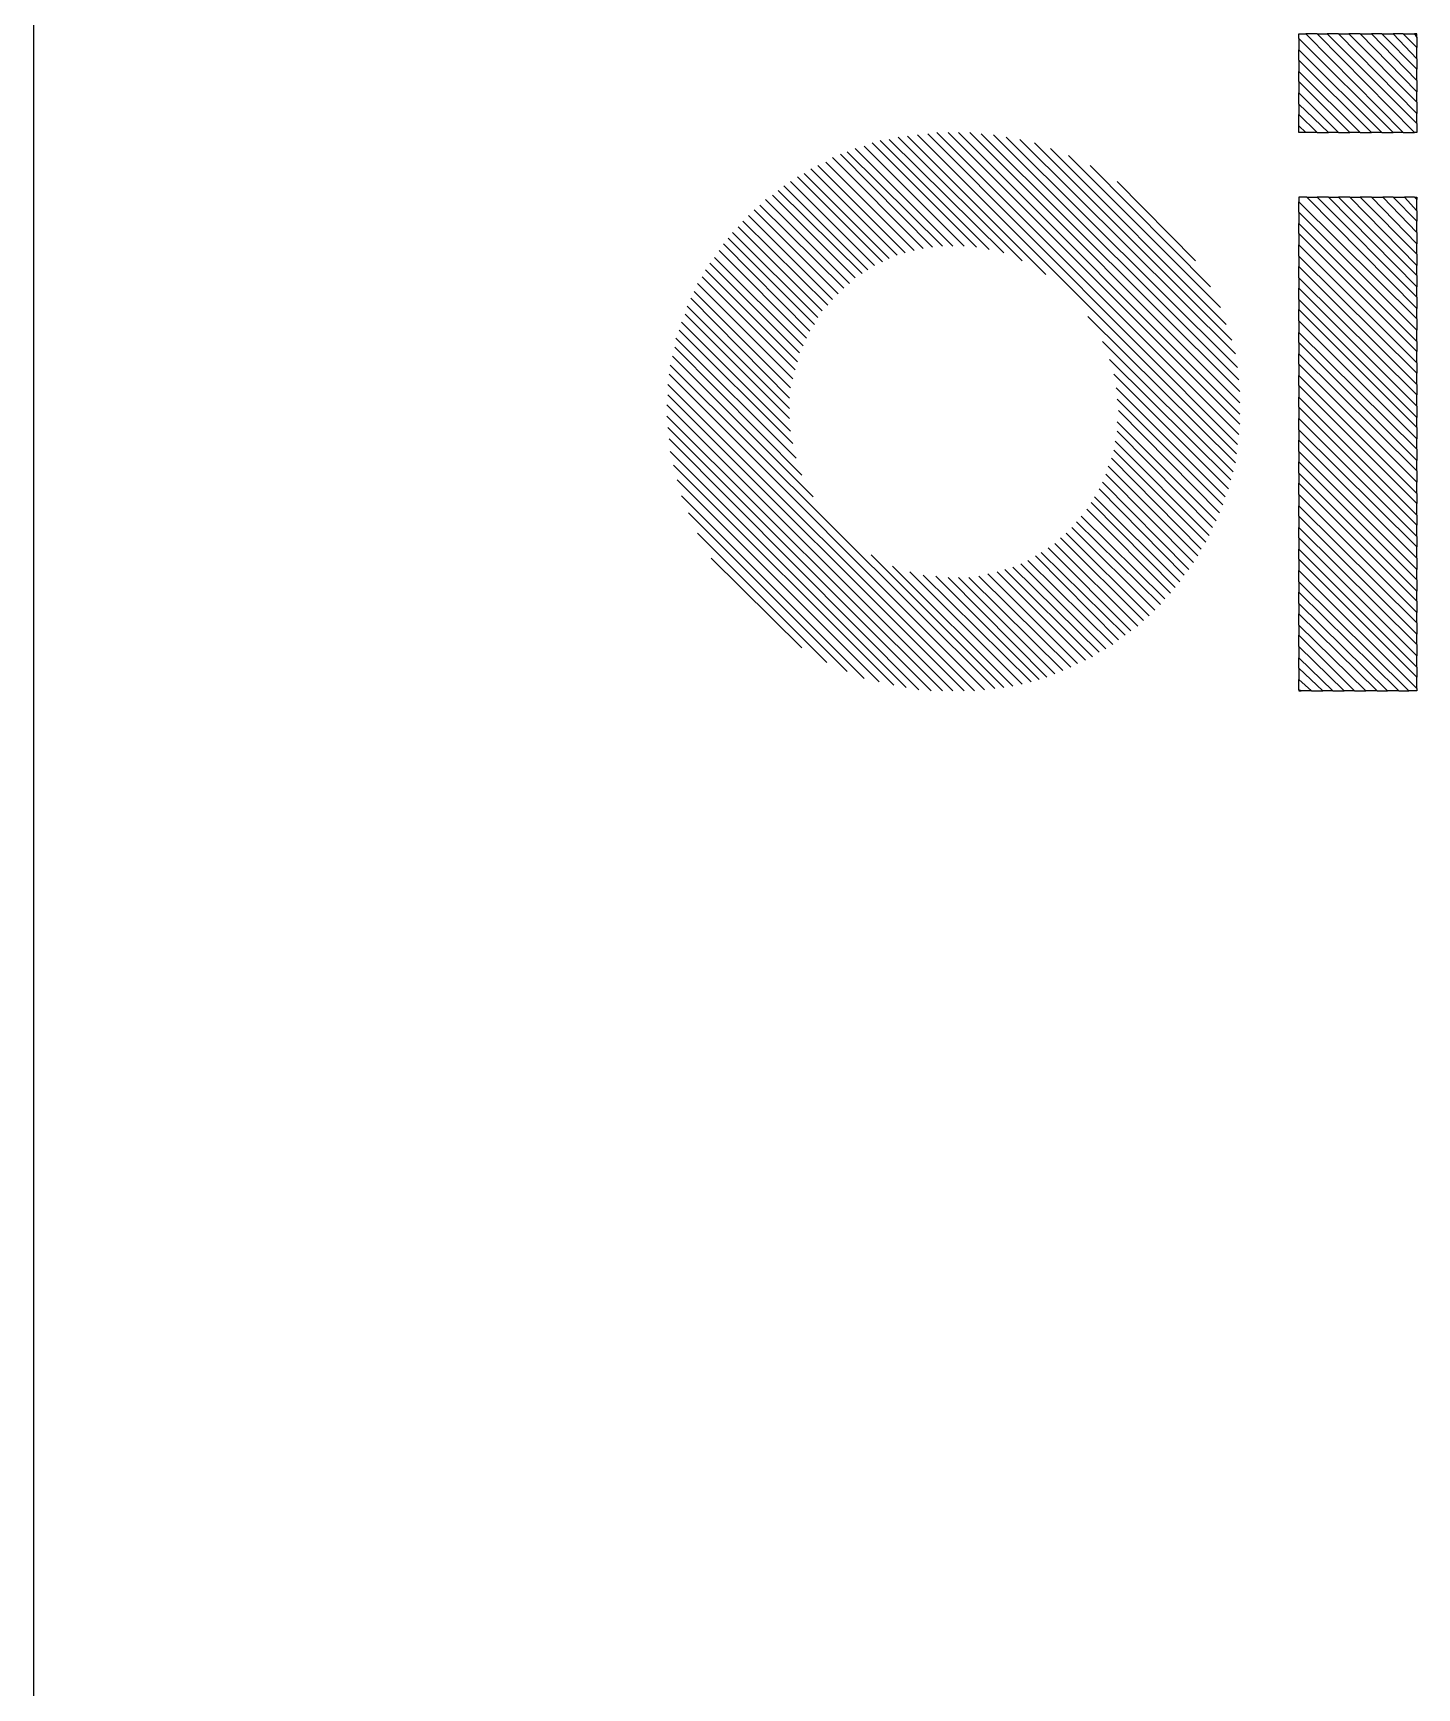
# Model space of a CAD drawing. Extents: x 0 to 26.8, y 0 to 19.7.
# Drawn here: x 5.841 to 8.938, y 8.479 to 12.184 of the extents above; entities that cross this region are included whole.
import ezdxf

# ---------------------------------------------------------------- set-up
doc = ezdxf.new("R2010")
doc.units = 0
doc.layers.get('0').update_dxf_attribs({"linetype": 'CONTINUOUS'})
doc.layers.add('SEEEDSTUDIOXIAONRF52840V1_1_GBO', color=7, linetype='CONTINUOUS')
doc.layers.add('SEEEDSTUDIOXIAONRF52840V1_1_GBS', color=6, linetype='CONTINUOUS')

# ---------------------------------------------------------------- blocks, each defined once
blk = doc.blocks.new('ROUND_2')
blk.add_circle((0, 0), 0)

msp = doc.modelspace()

# ---------------------------------------------------------------- linework, layer by layer
at = {"layer": 'SEEEDSTUDIOXIAONRF52840V1_1_GBO', "const_width": 0.00254}
msp.add_lwpolyline([(5.842, 17.1577), (5.842, 3.1877)], dxfattribs=at)
at = {"layer": 'SEEEDSTUDIOXIAONRF52840V1_1_GBO'}
for points in [[(8.6741, 12.17168), (8.6741, 12.18184)], [(8.6741, 12.18184), (8.68934, 12.18184)], [(8.88492, 11.96086), (8.6741, 12.17168)], [(8.6741, 12.17168), (8.6741, 12.14628)], [(8.68934, 12.18184), (8.90778, 11.96086)], [(8.71474, 12.18184), (8.68934, 12.18184)], [(8.93318, 11.96086), (8.71474, 12.18184)], [(8.71474, 12.18184), (8.7376, 12.18184)], [(8.7376, 12.18184), (8.93826, 11.98118)], [(8.763, 12.18184), (8.7376, 12.18184)], [(8.93826, 12.00404), (8.763, 12.18184)], [(8.763, 12.18184), (8.78586, 12.18184)], [(8.78586, 12.18184), (8.93826, 12.02944)], [(8.81126, 12.18184), (8.78586, 12.18184)], [(8.93826, 12.0523), (8.81126, 12.18184)], [(8.81126, 12.18184), (8.83666, 12.18184)], [(8.83666, 12.18184), (8.93826, 12.0777)], [(8.85952, 12.18184), (8.83666, 12.18184)], [(8.93826, 12.1031), (8.85952, 12.18184)], [(8.85952, 12.18184), (8.88492, 12.18184)], [(8.88492, 12.18184), (8.93826, 12.12596)], [(8.90778, 12.18184), (8.88492, 12.18184)], [(8.93826, 12.15136), (8.90778, 12.18184)], [(8.90778, 12.18184), (8.93318, 12.18184)], [(8.93318, 12.18184), (8.93826, 12.17422)], [(8.93826, 12.18184), (8.93318, 12.18184)], [(8.93826, 12.17422), (8.93826, 12.18184)], [(8.93826, 12.17422), (8.93826, 12.15136)], [(8.6741, 12.12342), (8.6741, 12.14628)], [(8.6741, 12.14628), (8.85952, 11.96086)], [(8.83666, 11.96086), (8.6741, 12.12342)], [(8.6741, 12.12342), (8.6741, 12.09802)], [(8.93826, 12.12596), (8.93826, 12.15136)], [(8.93826, 12.12596), (8.93826, 12.1031)], [(8.6741, 12.07516), (8.6741, 12.09802)], [(8.6741, 12.09802), (8.81126, 11.96086)], [(8.93826, 12.0777), (8.93826, 12.1031)], [(8.93826, 12.0777), (8.93826, 12.0523)], [(8.7884, 11.96086), (8.6741, 12.07516)], [(8.6741, 12.07516), (8.6741, 12.04976)], [(8.6741, 12.02436), (8.6741, 12.04976)], [(8.6741, 12.04976), (8.763, 11.96086)], [(8.93826, 12.02944), (8.93826, 12.0523)], [(8.74014, 11.96086), (8.6741, 12.02436)], [(8.6741, 12.02436), (8.6741, 12.0015)], [(8.93826, 12.02944), (8.93826, 12.00404)], [(8.93826, 11.98118), (8.93826, 12.00404)], [(8.6741, 11.9761), (8.6741, 12.0015)], [(8.6741, 12.0015), (8.71474, 11.96086)], [(8.6741, 11.96086), (8.6741, 11.9761)], [(8.6741, 11.9761), (8.68934, 11.96086)], [(8.93826, 11.98118), (8.93826, 11.96086)], [(7.70128, 11.93038), (7.9248, 11.70686)], [(7.95274, 11.70432), (7.71906, 11.938)], [(7.73684, 11.94308), (7.98068, 11.69924)], [(8.0137, 11.69162), (7.75716, 11.94562)], [(7.77748, 11.9507), (8.05434, 11.67384)], [(8.10768, 11.64336), (7.7978, 11.95324)], [(8.5344, 11.24204), (7.82066, 11.95578)], [(7.84352, 11.95832), (8.53694, 11.26236)], [(8.53948, 11.28522), (7.86384, 11.96086)], [(7.88924, 11.96086), (8.54202, 11.30808)], [(8.54202, 11.33094), (7.9121, 11.96086)], [(7.9375, 11.96086), (8.54202, 11.35634)], [(8.54202, 11.38174), (7.9629, 11.95832)], [(7.99084, 11.95578), (8.53948, 11.40714)], [(8.53694, 11.43508), (8.01878, 11.9507)], [(8.04926, 11.94562), (8.53186, 11.46556)], [(8.52424, 11.49604), (8.08228, 11.938)], [(8.68934, 11.96086), (8.6741, 11.96086)], [(8.71474, 11.96086), (8.68934, 11.96086)], [(8.71474, 11.96086), (8.74014, 11.96086)], [(8.763, 11.96086), (8.74014, 11.96086)], [(8.763, 11.96086), (8.7884, 11.96086)], [(8.81126, 11.96086), (8.7884, 11.96086)], [(8.81126, 11.96086), (8.83666, 11.96086)], [(8.85952, 11.96086), (8.83666, 11.96086)], [(8.85952, 11.96086), (8.88492, 11.96086)], [(8.90778, 11.96086), (8.88492, 11.96086)], [(8.90778, 11.96086), (8.93318, 11.96086)], [(8.93826, 11.96086), (8.93318, 11.96086)], [(7.81304, 11.6967), (7.61492, 11.89482)], [(7.63016, 11.90498), (7.83336, 11.70178)], [(7.85368, 11.70432), (7.64794, 11.9126)], [(7.66318, 11.91768), (7.87654, 11.70686)], [(7.8994, 11.70686), (7.68096, 11.9253)], [(8.11784, 11.9253), (8.51154, 11.5316)], [(8.49884, 11.5697), (8.15848, 11.91006)], [(7.74192, 11.6713), (7.55142, 11.8618)], [(7.56666, 11.86942), (7.75716, 11.67892)], [(7.77494, 11.68654), (7.5819, 11.87958)], [(7.59714, 11.8872), (7.79272, 11.69162)], [(8.20674, 11.8872), (8.47598, 11.61542)], [(7.68096, 11.63574), (7.49554, 11.82116)], [(7.50824, 11.83132), (7.6962, 11.6459)], [(7.7089, 11.65352), (7.52094, 11.84148)], [(7.53618, 11.85164), (7.72414, 11.66368)], [(8.44296, 11.67384), (8.2677, 11.85164)], [(7.4549, 11.78814), (7.64286, 11.60018)], [(7.65556, 11.61288), (7.4676, 11.7983)], [(7.4803, 11.811), (7.66826, 11.62304)], [(8.69188, 11.81608), (8.6741, 11.81608)], [(8.6741, 11.81608), (8.6741, 11.80592)], [(8.6741, 11.78306), (8.6741, 11.80592)], [(8.6741, 11.80592), (8.93826, 11.5443)], [(8.93826, 11.5189), (8.6741, 11.78306)], [(8.6741, 11.78306), (8.6741, 11.75766)], [(8.93826, 11.56716), (8.69188, 11.81608)], [(8.69188, 11.81608), (8.71474, 11.81608)], [(8.71474, 11.81608), (8.93826, 11.59256)], [(8.74014, 11.81608), (8.71474, 11.81608)], [(8.93826, 11.61542), (8.74014, 11.81608)], [(8.74014, 11.81608), (8.763, 11.81608)], [(8.763, 11.81608), (8.93826, 11.64082)], [(8.7884, 11.81608), (8.763, 11.81608)], [(8.93826, 11.66368), (8.7884, 11.81608)], [(8.7884, 11.81608), (8.81126, 11.81608)], [(8.81126, 11.81608), (8.93826, 11.68908)], [(8.83666, 11.81608), (8.81126, 11.81608)], [(8.93826, 11.71194), (8.83666, 11.81608)], [(8.83666, 11.81608), (8.86206, 11.81608)], [(8.86206, 11.81608), (8.93826, 11.73734)], [(8.88492, 11.81608), (8.86206, 11.81608)], [(8.93826, 11.76274), (8.88492, 11.81608)], [(8.88492, 11.81608), (8.91032, 11.81608)], [(8.91032, 11.81608), (8.93826, 11.7856)], [(8.93318, 11.81608), (8.91032, 11.81608)], [(8.93826, 11.811), (8.93318, 11.81608)], [(8.93318, 11.81608), (8.93826, 11.81608)], [(8.93826, 11.81608), (8.93826, 11.811)], [(8.93826, 11.7856), (8.93826, 11.811)], [(8.93826, 11.7856), (8.93826, 11.76274)], [(7.6073, 11.56208), (7.41934, 11.75004)], [(7.4295, 11.76274), (7.62, 11.57478)], [(7.63016, 11.58748), (7.4422, 11.77544)], [(8.6741, 11.7348), (8.6741, 11.75766)], [(8.6741, 11.75766), (8.93826, 11.4935)], [(8.93826, 11.73734), (8.93826, 11.76274)], [(7.38632, 11.71194), (7.57936, 11.51636)], [(7.58952, 11.5316), (7.39648, 11.72464)], [(7.40664, 11.73734), (7.59714, 11.54684)], [(8.93826, 11.47064), (8.6741, 11.7348)], [(8.6741, 11.7348), (8.6741, 11.7094)], [(8.6741, 11.684), (8.6741, 11.7094)], [(8.6741, 11.7094), (8.93826, 11.44524)], [(8.93826, 11.73734), (8.93826, 11.71194)], [(8.93826, 11.68908), (8.93826, 11.71194)], [(7.366, 11.68146), (7.56412, 11.48334)], [(7.57174, 11.50112), (7.37616, 11.6967)], [(8.93826, 11.42238), (8.6741, 11.684)], [(8.6741, 11.684), (8.6741, 11.66114)], [(8.93826, 11.68908), (8.93826, 11.66368)], [(7.54634, 11.43), (7.33806, 11.63828)], [(7.34568, 11.65352), (7.55142, 11.44778)], [(7.5565, 11.4681), (7.35584, 11.66876)], [(8.6741, 11.63574), (8.6741, 11.66114)], [(8.6741, 11.66114), (8.93826, 11.39698)], [(8.93826, 11.37412), (8.6741, 11.63574)], [(8.6741, 11.63574), (8.6741, 11.61288)], [(8.93826, 11.64082), (8.93826, 11.66368)], [(8.93826, 11.64082), (8.93826, 11.61542)], [(7.53618, 11.38936), (7.32028, 11.60526)], [(7.3279, 11.62304), (7.54126, 11.40968)], [(8.6741, 11.58748), (8.6741, 11.61288)], [(8.6741, 11.61288), (8.93826, 11.34872)], [(8.93826, 11.59256), (8.93826, 11.61542)], [(7.53364, 11.34364), (7.30504, 11.57224)], [(7.31266, 11.59002), (7.53364, 11.3665)], [(8.93826, 11.32332), (8.6741, 11.58748)], [(8.6741, 11.58748), (8.6741, 11.56462)], [(8.6741, 11.53922), (8.6741, 11.56462)], [(8.6741, 11.56462), (8.93826, 11.30046)], [(8.93826, 11.59256), (8.93826, 11.56716)], [(8.93826, 11.5443), (8.93826, 11.56716)], [(7.53618, 11.29284), (7.29234, 11.53668)], [(7.29996, 11.55446), (7.53364, 11.32078)], [(8.53186, 11.22172), (8.20166, 11.54938)], [(8.93826, 11.27506), (8.6741, 11.53922)], [(8.6741, 11.53922), (8.6741, 11.51382)], [(8.93826, 11.5443), (8.93826, 11.5189)], [(7.54888, 11.23188), (7.27964, 11.50112)], [(7.28726, 11.5189), (7.54126, 11.2649)], [(8.23468, 11.4935), (8.52678, 11.2014)], [(8.6741, 11.49096), (8.6741, 11.51382)], [(8.6741, 11.51382), (8.93826, 11.2522)], [(8.93826, 11.2268), (8.6741, 11.49096)], [(8.6741, 11.49096), (8.6741, 11.46556)], [(8.93826, 11.4935), (8.93826, 11.5189)], [(8.93826, 11.4935), (8.93826, 11.47064)], [(7.58698, 11.14552), (7.27202, 11.46048)], [(7.2771, 11.4808), (7.56158, 11.19378)], [(8.5217, 11.18362), (8.24992, 11.45286)], [(8.6741, 11.4427), (8.6741, 11.46556)], [(8.6741, 11.46556), (8.93826, 11.20394)], [(8.93826, 11.44524), (8.93826, 11.47064)], [(7.97052, 10.71372), (7.2644, 11.41984)], [(7.26694, 11.44016), (7.99338, 10.71626)], [(8.26008, 11.41984), (8.51662, 11.1633)], [(8.93826, 11.17854), (8.6741, 11.4427)], [(8.6741, 11.4427), (8.6741, 11.4173)], [(8.6741, 11.39444), (8.6741, 11.4173)], [(8.6741, 11.4173), (8.93826, 11.15314)], [(8.93826, 11.44524), (8.93826, 11.42238)], [(8.93826, 11.39698), (8.93826, 11.42238)], [(7.26186, 11.39698), (7.94766, 10.71118)], [(7.9248, 10.71118), (7.26186, 11.37412)], [(8.509, 11.14552), (8.26516, 11.38936)], [(8.93826, 11.13028), (8.6741, 11.39444)], [(8.6741, 11.39444), (8.6741, 11.36904)], [(8.93826, 11.39698), (8.93826, 11.37412)], [(8.93826, 11.34872), (8.93826, 11.37412)], [(7.25932, 11.35126), (7.8994, 10.71118)], [(8.2677, 11.36396), (8.50392, 11.12774)], [(8.4963, 11.10996), (8.27024, 11.33856)], [(8.6741, 11.34618), (8.6741, 11.36904)], [(8.6741, 11.36904), (8.93826, 11.10488)], [(8.93826, 11.08202), (8.6741, 11.34618)], [(8.6741, 11.34618), (8.6741, 11.32078)], [(8.93826, 11.34872), (8.93826, 11.32332)], [(7.87654, 10.71118), (7.25932, 11.32586)], [(7.26186, 11.30046), (7.85114, 10.71118)], [(8.2677, 11.31316), (8.48868, 11.09218)], [(8.6741, 11.29538), (8.6741, 11.32078)], [(8.6741, 11.32078), (8.93826, 11.05662)], [(8.93826, 11.30046), (8.93826, 11.32332)], [(8.93826, 11.30046), (8.93826, 11.27506)], [(7.8232, 10.71372), (7.2644, 11.27506)], [(8.26262, 11.26998), (8.47344, 11.05916)], [(8.48106, 11.07694), (8.2677, 11.29284)], [(8.93826, 11.03376), (8.6741, 11.29538)], [(8.6741, 11.29538), (8.6741, 11.27252)], [(8.6741, 11.24712), (8.6741, 11.27252)], [(8.6741, 11.27252), (8.93826, 11.00836)], [(8.93826, 11.2522), (8.93826, 11.27506)], [(7.26694, 11.24712), (7.79526, 10.7188)], [(8.255, 11.23188), (8.45566, 11.02868)], [(8.46582, 11.04392), (8.26008, 11.24966)], [(8.93826, 10.98296), (8.6741, 11.24712)], [(8.6741, 11.24712), (8.6741, 11.22426)], [(8.93826, 11.2522), (8.93826, 11.2268)], [(8.93826, 11.20394), (8.93826, 11.2268)], [(7.76732, 10.72388), (7.27456, 11.21664)], [(8.2423, 11.19632), (8.43788, 10.9982)], [(8.44804, 11.01344), (8.24738, 11.2141)], [(8.6741, 11.19886), (8.6741, 11.22426)], [(8.6741, 11.22426), (8.93826, 10.9601)], [(8.93826, 10.9347), (8.6741, 11.19886)], [(8.6741, 11.19886), (8.6741, 11.176)], [(8.93826, 11.20394), (8.93826, 11.17854)], [(7.28218, 11.18362), (7.7343, 10.7315)], [(8.22706, 11.1633), (8.41756, 10.97026)], [(8.42772, 10.98296), (8.23468, 11.17854)], [(8.6741, 11.1506), (8.6741, 11.176)], [(8.6741, 11.176), (8.93826, 10.91184)], [(8.93826, 11.15314), (8.93826, 11.17854)], [(8.93826, 11.15314), (8.93826, 11.13028)], [(7.70128, 10.73912), (7.29234, 11.14806)], [(8.38708, 10.92962), (8.19912, 11.11758)], [(8.20928, 11.13282), (8.39724, 10.94232)], [(8.4074, 10.95502), (8.2169, 11.14552)], [(8.93826, 10.88644), (8.6741, 11.1506)], [(8.6741, 11.1506), (8.6741, 11.1252)], [(8.6741, 11.10234), (8.6741, 11.1252)], [(8.6741, 11.1252), (8.93826, 10.86358)], [(8.93826, 11.10488), (8.93826, 11.13028)], [(7.30758, 11.10996), (7.66318, 10.75436)], [(8.36422, 10.90422), (8.17626, 11.08964)], [(8.18642, 11.10234), (8.37438, 10.91692)], [(8.93826, 10.83818), (8.6741, 11.10234)], [(8.6741, 11.10234), (8.6741, 11.07694)], [(8.93826, 11.10488), (8.93826, 11.08202)], [(8.93826, 11.05662), (8.93826, 11.08202)], [(7.61746, 10.77468), (7.3279, 11.06424)], [(8.31342, 10.85596), (8.128, 11.04138)], [(8.1407, 11.05408), (8.32612, 10.86866)], [(8.33882, 10.87882), (8.1534, 11.06424)], [(8.1661, 11.07694), (8.35152, 10.89152)], [(8.6741, 11.05408), (8.6741, 11.07694)], [(8.6741, 11.07694), (8.93826, 10.81532)], [(8.93826, 10.78992), (8.6741, 11.05408)], [(8.6741, 11.05408), (8.6741, 11.02868)], [(8.93826, 11.05662), (8.93826, 11.03376)], [(7.35838, 11.00836), (7.56158, 10.8077)], [(8.0137, 10.7188), (7.71652, 11.01598)], [(8.25754, 10.81532), (8.06704, 11.00328)], [(8.08482, 11.01344), (8.27024, 10.82548)], [(8.28548, 10.83564), (8.09752, 11.02106)], [(8.11276, 11.03122), (8.29818, 10.8458)], [(8.6741, 11.00582), (8.6741, 11.02868)], [(8.6741, 11.02868), (8.93826, 10.76452)], [(8.93826, 10.74166), (8.6741, 11.00582)], [(8.6741, 11.00582), (8.6741, 10.98042)], [(8.93826, 11.00836), (8.93826, 11.03376)], [(8.93826, 11.00836), (8.93826, 10.98296)], [(7.76478, 10.99058), (8.03402, 10.72134)], [(8.05434, 10.72642), (7.80288, 10.97788)], [(7.83336, 10.97026), (8.07466, 10.7315)], [(8.09244, 10.73658), (7.8613, 10.96772)], [(8.16356, 10.76452), (7.95782, 10.96772)], [(7.97814, 10.9728), (8.1788, 10.77214)], [(8.19658, 10.77976), (7.99846, 10.97788)], [(8.01624, 10.98296), (8.21182, 10.78738)], [(8.22706, 10.79754), (8.03402, 10.98804)], [(8.0518, 10.99566), (8.2423, 10.80516)], [(8.6741, 10.95502), (8.6741, 10.98042)], [(8.6741, 10.98042), (8.93826, 10.71626)], [(8.93826, 10.9601), (8.93826, 10.98296)], [(7.88924, 10.96518), (8.11022, 10.74166)], [(8.128, 10.74928), (7.9121, 10.96518)], [(7.93496, 10.96518), (8.14578, 10.7569)], [(8.92048, 10.71118), (8.6741, 10.95502)], [(8.6741, 10.95502), (8.6741, 10.93216)], [(8.6741, 10.93216), (8.89762, 10.71118)], [(8.6741, 10.90676), (8.6741, 10.93216)], [(8.93826, 10.9601), (8.93826, 10.9347)], [(8.93826, 10.91184), (8.93826, 10.9347)], [(8.87222, 10.71118), (8.6741, 10.90676)], [(8.6741, 10.90676), (8.6741, 10.8839)], [(8.93826, 10.91184), (8.93826, 10.88644)], [(8.6741, 10.8839), (8.84936, 10.71118)], [(8.6741, 10.8585), (8.6741, 10.8839)], [(8.82396, 10.71118), (8.6741, 10.8585)], [(8.6741, 10.8585), (8.6741, 10.83564)], [(8.93826, 10.86358), (8.93826, 10.88644)], [(8.93826, 10.86358), (8.93826, 10.83818)], [(8.6741, 10.83564), (8.79856, 10.71118)], [(8.6741, 10.81024), (8.6741, 10.83564)], [(8.93826, 10.81532), (8.93826, 10.83818)], [(8.7757, 10.71118), (8.6741, 10.81024)], [(8.6741, 10.81024), (8.6741, 10.78484)], [(8.6741, 10.78484), (8.7503, 10.71118)], [(8.6741, 10.76198), (8.6741, 10.78484)], [(8.93826, 10.81532), (8.93826, 10.78992)], [(8.93826, 10.76452), (8.93826, 10.78992)], [(8.72744, 10.71118), (8.6741, 10.76198)], [(8.6741, 10.76198), (8.6741, 10.73658)], [(8.93826, 10.76452), (8.93826, 10.74166)], [(8.6741, 10.73658), (8.70204, 10.71118)], [(8.6741, 10.71372), (8.6741, 10.73658)], [(8.67918, 10.71118), (8.6741, 10.71372)], [(8.6741, 10.71372), (8.6741, 10.71118)], [(8.6741, 10.71118), (8.67918, 10.71118)], [(8.70204, 10.71118), (8.67918, 10.71118)], [(8.70204, 10.71118), (8.72744, 10.71118)], [(8.7503, 10.71118), (8.72744, 10.71118)], [(8.7503, 10.71118), (8.7757, 10.71118)], [(8.79856, 10.71118), (8.7757, 10.71118)], [(8.79856, 10.71118), (8.82396, 10.71118)], [(8.84936, 10.71118), (8.82396, 10.71118)], [(8.84936, 10.71118), (8.87222, 10.71118)], [(8.89762, 10.71118), (8.87222, 10.71118)], [(8.89762, 10.71118), (8.92048, 10.71118)], [(8.93826, 10.71118), (8.92048, 10.71118)], [(8.93826, 10.71626), (8.93826, 10.74166)], [(8.93826, 10.71626), (8.93826, 10.71118)]]:
    msp.add_lwpolyline(points, dxfattribs=at)
at = {"layer": 'SEEEDSTUDIOXIAONRF52840V1_1_GBS', "const_width": 0.00254}
msp.add_lwpolyline([(5.842, 17.1577), (5.842, 3.1877)], dxfattribs=at)

# ---------------------------------------------------------------- block references
at = {"layer": 'SEEEDSTUDIOXIAONRF52840V1_1_GBO'}
for p in [(8.6741, 12.18184), (8.68934, 12.18184), (8.71474, 12.18184), (8.7376, 12.18184), (8.763, 12.18184), (8.78586, 12.18184), (8.81126, 12.18184), (8.83666, 12.18184), (8.85952, 12.18184), (8.88492, 12.18184), (8.90778, 12.18184), (8.93318, 12.18184), (8.93826, 12.18184), (8.93318, 12.18184), (8.90778, 12.18184), (8.88492, 12.18184), (8.85952, 12.18184), (8.83666, 12.18184), (8.81126, 12.18184), (8.78586, 12.18184), (8.763, 12.18184), (8.7376, 12.18184), (8.71474, 12.18184), (8.68934, 12.18184), (8.93826, 12.17422), (8.93826, 12.17422), (8.6741, 12.17168), (8.6741, 12.17168), (8.93826, 12.15136), (8.93826, 12.15136), (8.6741, 12.14628), (8.6741, 12.14628), (8.93826, 12.12596), (8.93826, 12.12596), (8.6741, 12.12342), (8.6741, 12.12342), (8.93826, 12.1031), (8.93826, 12.1031), (8.6741, 12.09802), (8.6741, 12.09802), (8.93826, 12.0777), (8.93826, 12.0777), (8.6741, 12.07516), (8.6741, 12.07516), (8.93826, 12.0523), (8.93826, 12.0523), (8.6741, 12.04976), (8.6741, 12.04976), (8.93826, 12.02944), (8.93826, 12.02944), (8.6741, 12.02436), (8.6741, 12.02436), (8.93826, 12.00404), (8.93826, 12.00404), (8.6741, 12.0015), (8.6741, 12.0015), (8.93826, 11.98118), (8.93826, 11.98118), (8.6741, 11.9761), (8.6741, 11.9761), (7.86384, 11.96086), (7.88924, 11.96086), (7.9121, 11.96086), (7.9375, 11.96086), (8.6741, 11.96086), (8.68934, 11.96086), (8.6741, 11.96086), (8.71474, 11.96086), (8.68934, 11.96086), (8.71474, 11.96086), (8.74014, 11.96086), (8.763, 11.96086), (8.74014, 11.96086), (8.763, 11.96086), (8.7884, 11.96086), (8.81126, 11.96086), (8.7884, 11.96086), (8.81126, 11.96086), (8.83666, 11.96086), (8.85952, 11.96086), (8.83666, 11.96086), (8.85952, 11.96086), (8.88492, 11.96086), (8.90778, 11.96086), (8.88492, 11.96086), (8.90778, 11.96086), (8.93318, 11.96086), (8.93826, 11.96086), (8.93318, 11.96086), (7.84352, 11.95832), (7.9629, 11.95832), (7.82066, 11.95578), (7.99084, 11.95578), (7.7978, 11.95324), (7.77748, 11.9507), (8.01878, 11.9507), (7.75716, 11.94562), (8.04926, 11.94562), (7.73684, 11.94308), (7.71906, 11.938), (8.08228, 11.938), (7.70128, 11.93038), (7.68096, 11.9253), (8.11784, 11.9253), (7.66318, 11.91768), (7.64794, 11.9126), (8.15848, 11.91006), (7.63016, 11.90498), (7.61492, 11.89482), (7.59714, 11.8872), (8.20674, 11.8872), (7.5819, 11.87958), (7.56666, 11.86942), (7.55142, 11.8618), (7.53618, 11.85164), (8.2677, 11.85164), (7.52094, 11.84148), (7.50824, 11.83132), (7.49554, 11.82116), (8.69188, 11.81608), (8.71474, 11.81608), (8.74014, 11.81608), (8.763, 11.81608), (8.7884, 11.81608), (8.81126, 11.81608), (8.83666, 11.81608), (8.86206, 11.81608), (8.88492, 11.81608), (8.91032, 11.81608), (8.93318, 11.81608), (8.93826, 11.81608), (8.93318, 11.81608), (8.91032, 11.81608), (8.88492, 11.81608), (8.86206, 11.81608), (8.83666, 11.81608), (8.81126, 11.81608), (8.7884, 11.81608), (8.763, 11.81608), (8.74014, 11.81608), (8.71474, 11.81608), (8.69188, 11.81608), (8.6741, 11.81608), (8.93826, 11.811), (8.93826, 11.811), (7.4803, 11.811), (8.6741, 11.80592), (8.6741, 11.80592), (7.4676, 11.7983), (7.4549, 11.78814), (8.93826, 11.7856), (8.93826, 11.7856), (8.6741, 11.78306), (8.6741, 11.78306), (7.4422, 11.77544), (8.93826, 11.76274), (8.93826, 11.76274), (7.4295, 11.76274), (8.6741, 11.75766), (8.6741, 11.75766), (7.41934, 11.75004), (8.93826, 11.73734), (8.93826, 11.73734), (7.40664, 11.73734), (8.6741, 11.7348), (8.6741, 11.7348), (7.39648, 11.72464), (8.93826, 11.71194), (8.93826, 11.71194), (7.38632, 11.71194), (8.6741, 11.7094), (8.6741, 11.7094), (7.9248, 11.70686), (7.8994, 11.70686), (7.87654, 11.70686), (7.95274, 11.70432), (7.85368, 11.70432), (7.83336, 11.70178), (7.98068, 11.69924), (7.81304, 11.6967), (7.37616, 11.6967), (8.0137, 11.69162), (7.79272, 11.69162), (8.93826, 11.68908), (8.93826, 11.68908), (7.77494, 11.68654), (8.6741, 11.684), (8.6741, 11.684), (7.366, 11.68146), (7.75716, 11.67892), (8.05434, 11.67384), (8.44296, 11.67384), (7.74192, 11.6713), (7.35584, 11.66876), (8.93826, 11.66368), (8.93826, 11.66368), (7.72414, 11.66368), (8.6741, 11.66114), (8.6741, 11.66114), (7.7089, 11.65352), (7.34568, 11.65352), (7.6962, 11.6459), (8.10768, 11.64336), (8.93826, 11.64082), (8.93826, 11.64082), (7.33806, 11.63828), (8.6741, 11.63574), (8.6741, 11.63574), (7.68096, 11.63574), (7.66826, 11.62304), (7.3279, 11.62304), (8.93826, 11.61542), (8.93826, 11.61542), (8.47598, 11.61542), (8.6741, 11.61288), (8.6741, 11.61288), (7.65556, 11.61288), (7.32028, 11.60526), (7.64286, 11.60018), (8.93826, 11.59256), (8.93826, 11.59256), (7.31266, 11.59002), (8.6741, 11.58748), (8.6741, 11.58748), (7.63016, 11.58748), (7.62, 11.57478), (7.30504, 11.57224), (8.49884, 11.5697), (8.93826, 11.56716), (8.93826, 11.56716), (8.6741, 11.56462), (8.6741, 11.56462), (7.6073, 11.56208), (7.29996, 11.55446), (8.20166, 11.54938), (7.59714, 11.54684), (8.93826, 11.5443), (8.93826, 11.5443), (8.6741, 11.53922), (8.6741, 11.53922), (7.29234, 11.53668), (7.58952, 11.5316), (8.51154, 11.5316), (8.93826, 11.5189), (8.93826, 11.5189), (7.28726, 11.5189), (7.57936, 11.51636), (8.6741, 11.51382), (8.6741, 11.51382), (7.57174, 11.50112), (7.27964, 11.50112), (8.52424, 11.49604), (8.93826, 11.4935), (8.93826, 11.4935), (8.23468, 11.4935), (8.6741, 11.49096), (8.6741, 11.49096), (7.56412, 11.48334), (7.2771, 11.4808), (8.93826, 11.47064), (8.93826, 11.47064), (7.5565, 11.4681), (8.6741, 11.46556), (8.6741, 11.46556), (8.53186, 11.46556), (7.27202, 11.46048), (8.24992, 11.45286), (7.55142, 11.44778), (8.93826, 11.44524), (8.93826, 11.44524), (8.6741, 11.4427), (8.6741, 11.4427), (7.26694, 11.44016), (8.53694, 11.43508), (7.54634, 11.43), (8.93826, 11.42238), (8.93826, 11.42238), (8.26008, 11.41984), (7.2644, 11.41984), (8.6741, 11.4173), (8.6741, 11.4173), (7.54126, 11.40968), (8.53948, 11.40714), (8.93826, 11.39698), (8.93826, 11.39698), (7.26186, 11.39698), (8.6741, 11.39444), (8.6741, 11.39444), (8.26516, 11.38936), (7.53618, 11.38936), (8.54202, 11.38174), (8.93826, 11.37412), (8.93826, 11.37412), (7.26186, 11.37412), (8.6741, 11.36904), (8.6741, 11.36904), (7.53364, 11.3665), (8.2677, 11.36396), (8.54202, 11.35634), (7.25932, 11.35126), (8.93826, 11.34872), (8.93826, 11.34872), (8.6741, 11.34618), (8.6741, 11.34618), (7.53364, 11.34364), (8.27024, 11.33856), (8.54202, 11.33094), (7.25932, 11.32586), (8.93826, 11.32332), (8.93826, 11.32332), (8.6741, 11.32078), (8.6741, 11.32078), (7.53364, 11.32078), (8.2677, 11.31316), (8.54202, 11.30808), (8.93826, 11.30046), (8.93826, 11.30046), (7.26186, 11.30046), (8.6741, 11.29538), (8.6741, 11.29538), (8.2677, 11.29284), (7.53618, 11.29284), (8.53948, 11.28522), (8.93826, 11.27506), (8.93826, 11.27506), (7.2644, 11.27506), (8.6741, 11.27252), (8.6741, 11.27252), (8.26262, 11.26998), (7.54126, 11.2649), (8.53694, 11.26236), (8.93826, 11.2522), (8.93826, 11.2522), (8.26008, 11.24966), (8.6741, 11.24712), (8.6741, 11.24712), (7.26694, 11.24712), (8.5344, 11.24204), (8.255, 11.23188), (7.54888, 11.23188), (8.93826, 11.2268), (8.93826, 11.2268), (8.6741, 11.22426), (8.6741, 11.22426), (8.53186, 11.22172), (7.27456, 11.21664), (8.24738, 11.2141), (8.93826, 11.20394), (8.93826, 11.20394), (8.52678, 11.2014), (8.6741, 11.19886), (8.6741, 11.19886), (8.2423, 11.19632), (7.56158, 11.19378), (8.5217, 11.18362), (7.28218, 11.18362), (8.93826, 11.17854), (8.93826, 11.17854), (8.23468, 11.17854), (8.6741, 11.176), (8.6741, 11.176), (8.51662, 11.1633), (8.22706, 11.1633), (8.93826, 11.15314), (8.93826, 11.15314), (8.6741, 11.1506), (8.6741, 11.1506), (7.29234, 11.14806), (8.509, 11.14552), (7.58698, 11.14552), (8.2169, 11.14552), (8.20928, 11.13282), (8.93826, 11.13028), (8.93826, 11.13028), (8.50392, 11.12774), (8.6741, 11.1252), (8.6741, 11.1252), (8.19912, 11.11758), (8.4963, 11.10996), (7.30758, 11.10996), (8.93826, 11.10488), (8.93826, 11.10488), (8.6741, 11.10234), (8.6741, 11.10234), (8.18642, 11.10234), (8.48868, 11.09218), (8.17626, 11.08964), (8.93826, 11.08202), (8.93826, 11.08202), (8.6741, 11.07694), (8.6741, 11.07694), (8.48106, 11.07694), (8.1661, 11.07694), (8.1534, 11.06424), (7.3279, 11.06424), (8.47344, 11.05916), (8.93826, 11.05662), (8.93826, 11.05662), (8.6741, 11.05408), (8.6741, 11.05408), (8.1407, 11.05408), (8.46582, 11.04392), (8.128, 11.04138), (8.93826, 11.03376), (8.93826, 11.03376), (8.11276, 11.03122), (8.6741, 11.02868), (8.6741, 11.02868), (8.45566, 11.02868), (8.09752, 11.02106), (7.71652, 11.01598), (8.44804, 11.01344), (8.08482, 11.01344), (8.93826, 11.00836), (8.93826, 11.00836), (7.35838, 11.00836), (8.6741, 11.00582), (8.6741, 11.00582), (8.06704, 11.00328), (8.43788, 10.9982), (8.0518, 10.99566), (7.76478, 10.99058), (8.03402, 10.98804), (8.93826, 10.98296), (8.93826, 10.98296), (8.01624, 10.98296), (8.42772, 10.98296), (8.6741, 10.98042), (8.6741, 10.98042), (7.80288, 10.97788), (7.99846, 10.97788), (7.97814, 10.9728), (7.83336, 10.97026), (8.41756, 10.97026), (7.8613, 10.96772), (7.95782, 10.96772), (7.88924, 10.96518), (7.9121, 10.96518), (7.93496, 10.96518), (8.93826, 10.9601), (8.93826, 10.9601), (8.6741, 10.95502), (8.6741, 10.95502), (8.4074, 10.95502), (8.39724, 10.94232), (8.93826, 10.9347), (8.93826, 10.9347), (8.6741, 10.93216), (8.6741, 10.93216), (8.38708, 10.92962), (8.37438, 10.91692), (8.93826, 10.91184), (8.93826, 10.91184), (8.6741, 10.90676), (8.6741, 10.90676), (8.36422, 10.90422), (8.35152, 10.89152), (8.93826, 10.88644), (8.93826, 10.88644), (8.6741, 10.8839), (8.6741, 10.8839), (8.33882, 10.87882), (8.32612, 10.86866), (8.93826, 10.86358), (8.93826, 10.86358), (8.6741, 10.8585), (8.6741, 10.8585), (8.31342, 10.85596), (8.29818, 10.8458), (8.93826, 10.83818), (8.93826, 10.83818), (8.6741, 10.83564), (8.6741, 10.83564), (8.28548, 10.83564), (8.27024, 10.82548), (8.93826, 10.81532), (8.93826, 10.81532), (8.25754, 10.81532), (8.6741, 10.81024), (8.6741, 10.81024), (7.56158, 10.8077), (8.2423, 10.80516), (8.22706, 10.79754), (8.93826, 10.78992), (8.93826, 10.78992), (8.21182, 10.78738), (8.6741, 10.78484), (8.6741, 10.78484), (8.19658, 10.77976), (7.61746, 10.77468), (8.1788, 10.77214), (8.93826, 10.76452), (8.93826, 10.76452), (8.16356, 10.76452), (8.6741, 10.76198), (8.6741, 10.76198), (8.14578, 10.7569), (7.66318, 10.75436), (8.128, 10.74928), (8.93826, 10.74166), (8.93826, 10.74166), (8.11022, 10.74166), (7.70128, 10.73912), (8.6741, 10.73658), (8.6741, 10.73658), (8.09244, 10.73658), (8.07466, 10.7315), (7.7343, 10.7315), (8.05434, 10.72642), (7.76732, 10.72388), (8.03402, 10.72134), (8.0137, 10.7188), (7.79526, 10.7188), (8.93826, 10.71626), (8.93826, 10.71626), (7.99338, 10.71626), (8.6741, 10.71372), (8.6741, 10.71372), (7.97052, 10.71372), (7.8232, 10.71372), (8.93826, 10.71118), (8.92048, 10.71118), (8.89762, 10.71118), (8.87222, 10.71118), (8.84936, 10.71118), (8.82396, 10.71118), (8.79856, 10.71118), (8.7757, 10.71118), (8.7503, 10.71118), (8.72744, 10.71118), (8.70204, 10.71118), (8.67918, 10.71118), (8.6741, 10.71118), (8.67918, 10.71118), (8.70204, 10.71118), (8.72744, 10.71118), (8.7503, 10.71118), (8.7757, 10.71118), (8.79856, 10.71118), (8.82396, 10.71118), (8.84936, 10.71118), (8.87222, 10.71118), (8.89762, 10.71118), (8.92048, 10.71118), (7.94766, 10.71118), (7.9248, 10.71118), (7.8994, 10.71118), (7.87654, 10.71118), (7.85114, 10.71118)]:
    msp.add_blockref('ROUND_2', p, dxfattribs=at)

doc.saveas('drawing.dxf')
